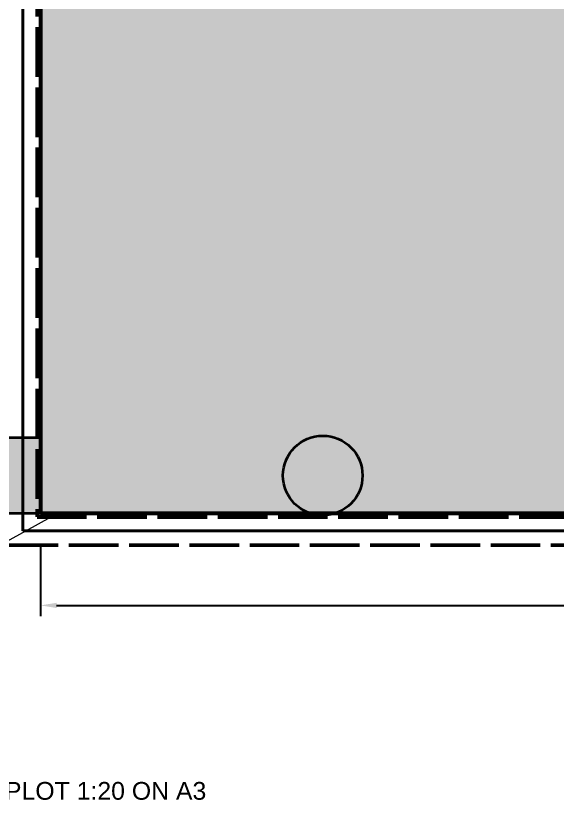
# Model space of a CAD drawing. Header units: millimetres. Extents: x -1213 to 3796, y -853 to 3288.
# Drawn here: x -49 to 1028, y -581 to 990 of the extents above; entities that cross this region are included whole.
import ezdxf

# ---------------------------------------------------------------- set-up
doc = ezdxf.new("R2010")
doc.units = ezdxf.units.MM
doc.linetypes.add('DASH_99_21', pattern=[119.944444, 98.777778, -21.166667])
for name, color, linetype in [('DIMENSIONS', 7, 'Continuous'), ('GEOFAB', 5, 'Continuous'), ('LEADERS', 7, 'Continuous'), ('MODULE_ART', 7, 'Continuous'), ('PIPES', 7, 'Continuous'), ('TANK', 7, 'Continuous'), ('TITLE', 7, 'Continuous')]:
    doc.layers.add(name, color=color, linetype=linetype)
doc.styles.add('ARIAL', font='arial.ttf')
doc.dimstyles.get("Standard").update_dxf_attribs({"dimtxt": 2.5, "dimasz": 2.5, "dimexe": 1.25, "dimexo": 0.625, "dimtad": 1, "dimcen": 2.5, "dimazin": 3, "dimtfac": 1, "dimtmove": 0, "dimatfit": 3})

# ---------------------------------------------------------------- blocks, each defined once
blk = doc.blocks.new('atlancube_face')
at = {"true_color": 0x000000}
blk.add_solid([(-1.8, -1.8), (1151.8, -1.8), (-1.8, 781.8), (1151.8, 781.8)], dxfattribs=at)

msp = doc.modelspace()

# ---------------------------------------------------------------- hatches: boundary and pattern name
at = {"layer": 'PIPES', "true_color": 0xbfbfbf}
h = msp.add_hatch(color=7, dxfattribs=at)
h.dxf.hatch_style = 1
h.paths.add_polyline_path([(482.4, 75, 1), (640.9, 75, 1)])

# ---------------------------------------------------------------- linework, layer by layer
at = {"layer": 'GEOFAB', "color": 6, "lineweight": 40}
for q in [(-35.3, 2060), (3485.3, -35.3)]:
    msp.add_line((-35.3, -35.3), q, dxfattribs=at)
at = {"layer": 'GEOFAB', "color": 5, "linetype": 'DASH_99_21', "lineweight": 50}
msp.add_line((-63.5, -63.5), (3513.5, -63.5), dxfattribs=at)
at = {"layer": 'GEOFAB', "color": 5, "linetype": 'DASH_99_21', "lineweight": 53}
msp.add_lwpolyline([(-7.1, -7.1), (3457.1, -7.1), (3457.1, 1567.1), (-7.1, 1567.1)], close=True, dxfattribs=at)
at = {"layer": 'LEADERS', "lineweight": 18}
msp.add_line((-190.5, -124.2), (21.2, -7.1), dxfattribs=at)
at = {"layer": 'PIPES', "lineweight": 35}
msp.add_lwpolyline([(-141.1, 0), (0, 0), (0, 150), (-141.1, 150)], close=True, dxfattribs=at)
at = {"layer": 'PIPES', "color": 5, "lineweight": 35}
msp.add_circle((561.7, 75), 79.2, dxfattribs=at)
at = {"layer": 'PIPES', "true_color": 0xbfbfbf}
msp.add_solid([(-141.1, 0), (0, 0), (-141.1, 150), (0, 150)], dxfattribs=at)
at = {"layer": 'TANK', "lineweight": 53}
msp.add_lwpolyline([(0, 0), (3450, 0), (3450, 1560), (0, 1560)], close=True, dxfattribs=at)

# ---------------------------------------------------------------- block references
at = {"layer": 'MODULE_ART'}
for p in [(0, 780), (0, 0)]:
    msp.add_blockref('atlancube_face', p, dxfattribs=at)

# ---------------------------------------------------------------- texts
at = {"layer": 'TITLE', "style": 'ARIAL'}
msp.add_text('RIGHT ELEVATION  |  MODEL UNITS: mm (1:1)  |  PLOT 1:20 ON A3', height=35.362, dxfattribs=at).set_placement((-1213.6, -570.1))

# ---------------------------------------------------------------- dimensions: what is measured, and where the dimension line sits
at = {"layer": 'DIMENSIONS'}
msp.add_linear_dim(base=(0, -183.4), p1=(0, -63.5), p2=(3450, -63.5), dimstyle='Standard', override={"dimtxt": 40.414222, "dimasz": 31.75, "dimexe": 21.166667, "dimexo": 0, "dimgap": 17.638889, "dimtad": 1, "dimtih": 0, "dimtoh": 0, "dimdec": 0, "dimtxsty": 'ARIAL', "dimclrd": 7, "dimclre": 7, "dimclrt": 7}, dxfattribs=at).render()

doc.saveas('drawing.dxf')
